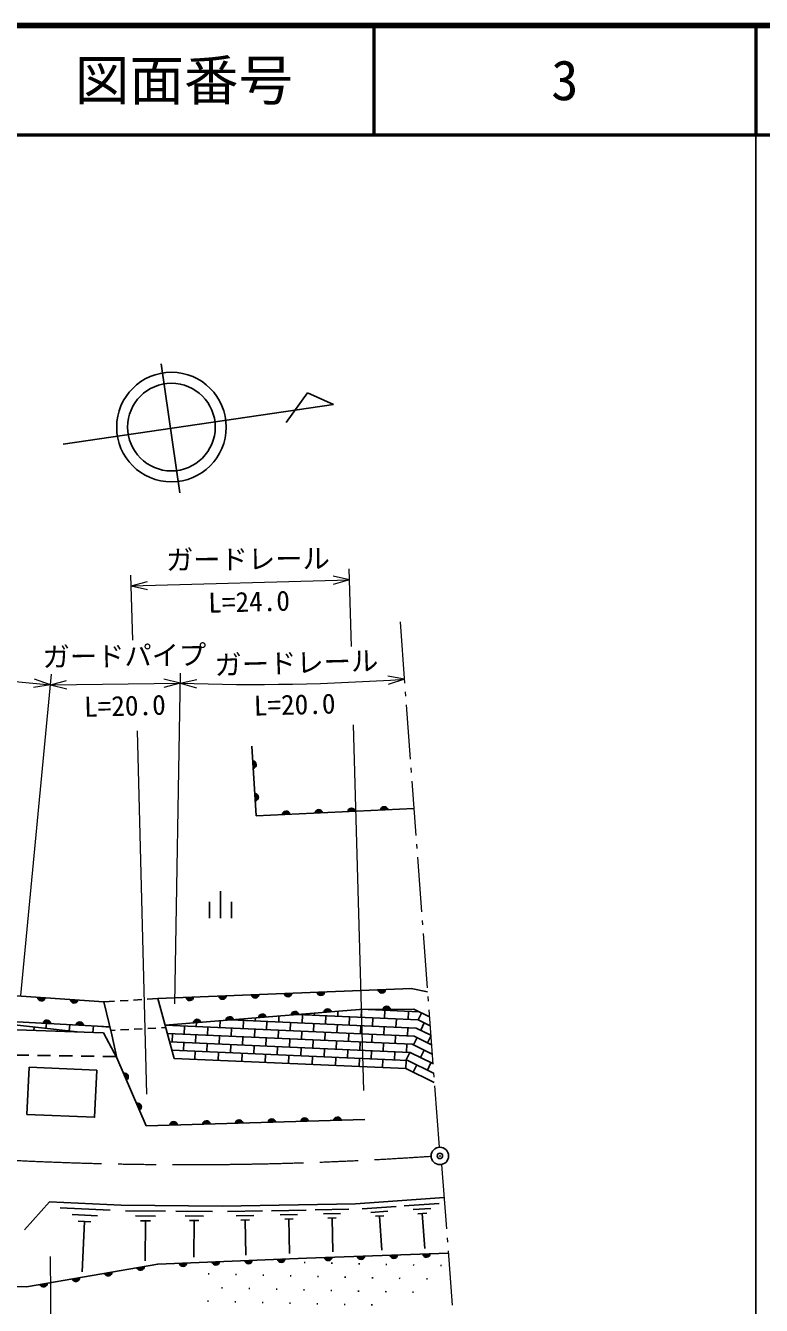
# Model space of a CAD drawing. Units: millimetres, scale not verified. Extents: x 40000 to 680000, y 20000 to 380000.
# Drawn here: x 512116 to 579500, y 262789 to 380000 of the extents above; entities that cross this region are included whole.
import ezdxf
from ezdxf.enums import TextEntityAlignment as Align

# ---------------------------------------------------------------- set-up
doc = ezdxf.new("R2010")
doc.units = ezdxf.units.MM
doc.header["$LTSCALE"] = 1000
doc.header["$PDMODE"] = 32
doc.header["$PDSIZE"] = 500
doc.linetypes.add('CHAIN', pattern=[18.5, 12, -1.5, 3.5, -1.5])
for name, color, linetype, lineweight in [('M-BGD', 7, 'Continuous', 25), ('M-BMK', 2, 'CHAIN', 13), ('M-BMK-HTXT', 7, 'Continuous', 13), ('M-BMK-SRVR', 3, 'Continuous', 25), ('M-STR-HTXT', 7, 'Continuous', 13), ('M-TTL', 2, 'Continuous', 140), ('M-TTL-BAND', 7, 'Continuous', 25), ('M-TTL-LINE', 7, 'Continuous', 50)]:
    doc.layers.add(name, color=color, linetype=linetype, lineweight=lineweight)
doc.layers.add('M-OTRS', color=6, linetype='Continuous')
doc.layers.add('M-TTL-TXT', color=7, linetype='Continuous')
doc.styles.add('ＭＳ ゴシック', font='')
doc.styles.get('ＭＳ ゴシック').set_extended_font_data('MS Gothic')

msp = doc.modelspace()

# ---------------------------------------------------------------- linework, layer by layer
at = {"layer": 'M-BGD'}
for p, q in [((524546, 349029), (526239, 337201)), ((537940, 346369), (535964, 343658)), ((540305, 345292), (537940, 346369)), ((515569, 341672), (540305, 345292)), ((529968, 300742), (529968, 298242)), ((528968, 299742), (528968, 298242)), ((530968, 299742), (530968, 298242)), ((520762, 290680), (521511, 290725)), ((522010, 290755), (522759, 290801)), ((523258, 290831), (524240, 290891)), ((524240, 290891), (525713, 285411)), ((499423, 289781), (516841, 287840)), ((519281, 290589), (520263, 290649)), ((538552, 289349), (538560, 289546)), ((540700, 289255), (540720, 289719)), ((542847, 289160), (542879, 289878)), ((548156, 289676), (543490, 289882)), ((543954, 289862), (543955, 289886)), ((544995, 289065), (545028, 289814)), ((546102, 289767), (546108, 289901)), ((547143, 288970), (547176, 289720)), ((548082, 288929), (548379, 289566)), ((514028, 288616), (513977, 288159)), ((516179, 288500), (516114, 287921)), ((518329, 288385), (518263, 287788)), ((519096, 288343), (519835, 288261)), ((547703, 287444), (524896, 288450)), ((525598, 288419), (525602, 288514)), ((526639, 287623), (526672, 288372)), ((527746, 288325), (527762, 288686)), ((529894, 288230), (529922, 288858)), ((547892, 288187), (530902, 288936)), ((531001, 288932), (531001, 288944)), ((532042, 288135), (532075, 288884)), ((533149, 288837), (533161, 289116)), ((534190, 288040), (534223, 288790)), ((535297, 288742), (535321, 289288)), ((536338, 287946), (536371, 288695)), ((548082, 288929), (536965, 289419)), ((537445, 288647), (537478, 289397)), ((538485, 287851), (538519, 288600)), ((539592, 288553), (539626, 289302)), ((540633, 287756), (540666, 288505)), ((541740, 288458), (541773, 289207)), ((542781, 287661), (542814, 288411)), ((543888, 288363), (543921, 289112)), ((546036, 288268), (546069, 289018)), ((549159, 288401), (548082, 288929)), ((548300, 287987), (548630, 288660)), ((511302, 288042), (519245, 287753)), ((512909, 288278), (512876, 287984)), ((515027, 288042), (515012, 287907)), ((519404, 288327), (519402, 288309)), ((519905, 287964), (520308, 287985)), ((520807, 288012), (521556, 288052)), ((522056, 288078), (522805, 288118)), ((523304, 288144), (524053, 288184)), ((524552, 288211), (524955, 288232)), ((547513, 286702), (525100, 287691)), ((525532, 286921), (525565, 287670)), ((527680, 286826), (527713, 287575)), ((528787, 287528), (528820, 288277)), ((529828, 286731), (529861, 287481)), ((530935, 287433), (530968, 288182)), ((531976, 286636), (532009, 287386)), ((533083, 287338), (533116, 288088)), ((534124, 286542), (534157, 287291)), ((535231, 287244), (535264, 287993)), ((536271, 286447), (536305, 287196)), ((537378, 287149), (537412, 287898)), ((539526, 287054), (539559, 287803)), ((541674, 286959), (541707, 287709)), ((543822, 286865), (543855, 287614)), ((544929, 287566), (544962, 288316)), ((545970, 286770), (546003, 287519)), ((547077, 287472), (547110, 288221)), ((547640, 286640), (547970, 287313)), ((549288, 286667), (547703, 287444)), ((549224, 287534), (547892, 288187)), ((548935, 286840), (549230, 287443)), ((547324, 285959), (525304, 286931)), ((547134, 285217), (525508, 286171)), ((526573, 286124), (526606, 286873)), ((527614, 285327), (527647, 286077)), ((528721, 286029), (528754, 286779)), ((530869, 285935), (530902, 286684)), ((533017, 285840), (533050, 286589)), ((535164, 285745), (535198, 286494)), ((537312, 285650), (537345, 286400)), ((538419, 286352), (538452, 287101)), ((539460, 285556), (539493, 286305)), ((540567, 286257), (540600, 287007)), ((541608, 285461), (541641, 286210)), ((542715, 286163), (542748, 286912)), ((543756, 285366), (543789, 286115)), ((544863, 286068), (544896, 286817)), ((545904, 285271), (545937, 286021)), ((547011, 285973), (547044, 286722)), ((549352, 285800), (547513, 286702)), ((548275, 285493), (548605, 286167)), ((511191, 285709), (512399, 285692)), ((513199, 285681), (514399, 285664)), ((515199, 285653), (516399, 285636)), ((517199, 285625), (518399, 285608)), ((519199, 285597), (520407, 285580)), ((529762, 285233), (529795, 285982)), ((531910, 285138), (531943, 285887)), ((534057, 285043), (534091, 285792)), ((536205, 284948), (536238, 285698)), ((538353, 284854), (538386, 285603)), ((540501, 284759), (540534, 285508)), ((542649, 284664), (542682, 285413)), ((544797, 284569), (544830, 285319)), ((546945, 284475), (546978, 285224)), ((546946, 285225), (547310, 285966)), ((549481, 284067), (547134, 285217)), ((549417, 284934), (547324, 285959)), ((548910, 284347), (549240, 285020)), ((547615, 284146), (547945, 284820)), ((514310, 272280), (512020, 269701)), ((546784, 271910), (550002, 272130)), ((515268, 271732), (519867, 271508)), ((516390, 271101), (518689, 270989)), ((521270, 271456), (524928, 271422)), ((522180, 270990), (524009, 270973)), ((525878, 271413), (529236, 271381)), ((526714, 270985), (528393, 270970)), ((530599, 271382), (533815, 271444)), ((531410, 270996), (533018, 271026)), ((534649, 271460), (537796, 271519)), ((535443, 271081), (537017, 271111)), ((538625, 271535), (541715, 271594)), ((539405, 271164), (540949, 271193)), ((539798, 270785), (540571, 270799)), ((540184, 270792), (540243, 267702)), ((542924, 271646), (546038, 271859)), ((543729, 271310), (545286, 271417)), ((544145, 270947), (544924, 271001)), ((544534, 270974), (544747, 267860)), ((547616, 271563), (549225, 271673)), ((548046, 271188), (548850, 271243)), ((548448, 271216), (548668, 267998)), ((516937, 270498), (518086, 270442)), ((517512, 270470), (517287, 265872)), ((522633, 270528), (523548, 270520)), ((523091, 270524), (523057, 266866)), ((527130, 270561), (527969, 270554)), ((527549, 270558), (527518, 267199)), ((531820, 270601), (532624, 270617)), ((532222, 270609), (532283, 267393)), ((535844, 270695), (536631, 270710)), ((536238, 270703), (536298, 267556)), ((537712, 266718), (537612, 266720)), ((540211, 266661), (540111, 266663)), ((542711, 266604), (542611, 266606)), ((545210, 266547), (545110, 266549)), ((547709, 266489), (547609, 266492)), ((550209, 266432), (550109, 266435)), ((528936, 265668), (528836, 265670)), ((531435, 265611), (531335, 265613)), ((533934, 265554), (533834, 265556)), ((536434, 265497), (536334, 265499)), ((538933, 265440), (538833, 265442)), ((541432, 265383), (541332, 265385)), ((543932, 265325), (543832, 265328)), ((546431, 265268), (546331, 265271)), ((548930, 265211), (548830, 265214)), ((530157, 264390), (530057, 264392)), ((532656, 264333), (532556, 264335)), ((535155, 264276), (535055, 264278)), ((537655, 264218), (537555, 264221)), ((540154, 264161), (540054, 264164)), ((542653, 264104), (542553, 264107)), ((545153, 264047), (545053, 264049)), ((547652, 263990), (547552, 263992)), ((528878, 263169), (528779, 263171)), ((531378, 263112), (531278, 263114)), ((533877, 263054), (533777, 263057)), ((536377, 262997), (536277, 263000)), ((538876, 262940), (538776, 262943)), ((541375, 262883), (541275, 262885)), ((543875, 262826), (543775, 262828))]:
    msp.add_line(p, q, dxfattribs=at)
for points in [[(547684, 308287), (533243, 307634), (532835, 314016)], [(475411, 294757), (498872, 292341), (510835, 291164), (519281, 290589)], [(519824, 288304), (511315, 288762), (499423, 289781), (476584, 292326)], [(524240, 290891), (542060, 291590), (547415, 291803), (548929, 291499)], [(519281, 290589), (520003, 287554), (520465, 285472)], [(549099, 289209), (547680, 289913), (542701, 289876), (524894, 288457)], [(543171, 279809), (523169, 279248), (520465, 285472), (519245, 287753)], [(525713, 285411), (546945, 284475), (549545, 283200)], [(550436, 272661), (542313, 272105), (530115, 271873), (520874, 271959), (514310, 272280)], [(512212, 264505), (524215, 266566), (537844, 267118), (550824, 267573)], [(495616, 264938), (503666, 264709), (512212, 264505)]]:
    msp.add_lwpolyline(points, dxfattribs=at)
msp.add_lwpolyline([(512428, 284601), (518626, 284329), (518437, 280014), (512239, 280286)], close=True, dxfattribs=at)
for radius in [5016, 4013]:
    msp.add_circle((525472, 343230), radius, dxfattribs=at)
for centre, radius, start, end in [((532889, 312319), 354, 282.44927, 84.85445), ((532889, 312319), 283, 284.67331, 82.63041), ((532889, 312319), 212, 288.41964, 78.88409), ((532889, 312319), 142, 296.13137, 71.17236), ((532889, 312319), 100, 306.44903, 60.85469), ((533080, 309325), 354, 282.44927, 84.85445), ((533080, 309325), 283, 284.67331, 82.63041), ((533080, 309325), 212, 288.41964, 78.88409), ((533080, 309325), 142, 296.13137, 71.17236), ((533080, 309325), 100, 306.44903, 60.85469), ((541964, 307975), 354, 11.38661, 173.79179), ((544961, 308110), 354, 11.38661, 173.79179), ((544961, 308110), 283, 13.61065, 171.56775), ((544961, 308110), 212, 17.35697, 167.82142), ((535970, 307704), 354, 11.38661, 173.79179), ((535970, 307704), 283, 13.61065, 171.56775), ((535970, 307704), 212, 17.35697, 167.82142), ((535970, 307704), 142, 25.0687, 160.10969), ((535970, 307704), 100, 35.38637, 149.79203), ((538967, 307839), 354, 11.38661, 173.79179), ((538967, 307839), 283, 13.61065, 171.56775), ((538967, 307839), 212, 17.35697, 167.82142), ((538967, 307839), 142, 25.0687, 160.10969), ((538967, 307839), 100, 35.38637, 149.79203), ((541964, 307975), 283, 13.61065, 171.56775), ((541964, 307975), 212, 17.35697, 167.82142), ((541964, 307975), 142, 25.0687, 160.10969), ((541964, 307975), 100, 35.38637, 149.79203), ((544961, 308110), 142, 25.0687, 160.10969), ((544961, 308110), 100, 35.38637, 149.79203), ((513565, 291032), 354, 184.90679, 347.31196), ((513565, 291032), 283, 187.13083, 345.08793), ((513565, 291032), 212, 190.87715, 341.3416), ((513565, 291032), 142, 198.58888, 333.62987), ((513565, 291032), 100, 208.90654, 323.31221), ((516558, 290829), 354, 184.90679, 347.31196), ((516558, 290829), 283, 187.13083, 345.08793), ((516558, 290829), 212, 190.87715, 341.3416), ((516558, 290829), 142, 198.58888, 333.62987), ((516558, 290829), 100, 208.90654, 323.31221), ((527153, 291060), 354, 191.04214, 353.44732), ((527153, 291060), 283, 193.26618, 351.22328), ((527153, 291060), 212, 197.01251, 347.47696), ((527153, 291060), 142, 204.72424, 339.76523), ((527153, 291060), 100, 215.0419, 329.44756), ((530150, 291177), 354, 191.04214, 353.44732), ((530150, 291177), 283, 193.26618, 351.22328), ((530150, 291177), 212, 197.01251, 347.47696), ((530150, 291177), 142, 204.72424, 339.76523), ((530150, 291177), 100, 215.0419, 329.44756), ((533148, 291295), 354, 191.04214, 353.44732), ((533148, 291295), 283, 193.26618, 351.22328), ((533148, 291295), 212, 197.01251, 347.47696), ((533148, 291295), 142, 204.72424, 339.76523), ((533148, 291295), 100, 215.0419, 329.44756), ((536146, 291412), 354, 191.04214, 353.44732), ((536146, 291412), 283, 193.26618, 351.22328), ((536146, 291412), 212, 197.01251, 347.47696), ((536146, 291412), 142, 204.72424, 339.76523), ((536146, 291412), 100, 215.0419, 329.44756), ((539143, 291530), 354, 191.04214, 353.44732), ((539143, 291530), 283, 193.26618, 351.22328), ((539143, 291530), 212, 197.01251, 347.47696), ((539143, 291530), 142, 204.72424, 339.76523), ((539143, 291530), 100, 215.0419, 329.44756), ((544735, 291750), 354, 191.07827, 353.48344), ((544735, 291750), 283, 193.3023, 351.2594), ((544735, 291750), 212, 197.04863, 347.51308), ((544735, 291750), 142, 204.76036, 339.80135), ((544735, 291750), 100, 215.07802, 329.48369), ((536792, 289351), 354, 13.35453, 175.75971), ((536792, 289351), 283, 15.57857, 173.53567), ((536792, 289351), 212, 19.3249, 169.78935), ((539783, 289590), 354, 13.35453, 175.75971), ((539783, 289590), 283, 15.57857, 173.53567), ((539783, 289590), 212, 19.3249, 169.78935), ((539783, 289590), 142, 27.03663, 162.07762), ((539783, 289590), 100, 37.35429, 151.75995), ((545191, 289840), 354, 9.21192, 171.6171), ((545191, 289840), 283, 11.43596, 169.39306), ((545191, 289840), 212, 15.18229, 165.64674), ((545191, 289840), 142, 22.89402, 157.93501), ((545191, 289840), 100, 33.21168, 147.61734), ((514069, 288560), 354, 5.71607, 168.12124), ((514069, 288560), 283, 7.9401, 165.8972), ((514069, 288560), 212, 11.68643, 162.15088), ((514069, 288560), 142, 19.39816, 154.43915), ((514069, 288560), 100, 29.71582, 144.12149), ((517065, 288399), 354, 5.71607, 168.12124), ((517065, 288399), 283, 7.9401, 165.8972), ((517065, 288399), 212, 11.68643, 162.15088), ((517065, 288399), 142, 19.39816, 154.43915), ((517065, 288399), 100, 29.71582, 144.12149), ((527821, 288636), 354, 13.35453, 175.75971), ((527821, 288636), 283, 15.57857, 173.53567), ((527821, 288636), 212, 19.3249, 169.78935), ((527821, 288636), 142, 27.03663, 162.07762), ((527821, 288636), 100, 37.35429, 151.75995), ((530811, 288875), 354, 13.35453, 175.75971), ((530811, 288875), 283, 15.57857, 173.53567), ((530811, 288875), 212, 19.3249, 169.78935), ((530811, 288875), 142, 27.03663, 162.07762), ((530811, 288875), 100, 37.35429, 151.75995), ((533802, 289113), 354, 13.35453, 175.75971), ((533802, 289113), 283, 15.57857, 173.53567), ((533802, 289113), 212, 19.3249, 169.78935), ((533802, 289113), 142, 27.03663, 162.07762), ((533802, 289113), 100, 37.35429, 151.75995), ((536792, 289351), 142, 27.03663, 162.07762), ((536792, 289351), 100, 37.35429, 151.75995), ((521170, 283714), 354, 302.28115, 104.68633), ((521170, 283714), 283, 304.50519, 102.46229), ((521170, 283714), 212, 308.25152, 98.71597), ((521170, 283714), 142, 315.96325, 91.00424), ((521170, 283714), 100, 326.28091, 80.68657), ((522365, 280963), 354, 302.28115, 104.68633), ((522365, 280963), 283, 304.50519, 102.46229), ((522365, 280963), 212, 308.25152, 98.71597), ((522365, 280963), 142, 315.96325, 91.00424), ((522365, 280963), 100, 326.28091, 80.68657), ((525675, 279264), 354, 10.40224, 172.80741), ((525675, 279264), 283, 12.62627, 170.58338), ((525675, 279264), 212, 16.3726, 166.83705), ((525675, 279264), 142, 24.08433, 159.12532), ((525675, 279264), 100, 34.40199, 148.80766), ((528674, 279348), 354, 10.40224, 172.80741), ((528674, 279348), 283, 12.62627, 170.58338), ((528674, 279348), 212, 16.3726, 166.83705), ((528674, 279348), 142, 24.08433, 159.12532), ((528674, 279348), 100, 34.40199, 148.80766), ((531672, 279432), 354, 10.40224, 172.80741), ((531672, 279432), 283, 12.62627, 170.58338), ((531672, 279432), 212, 16.3726, 166.83705), ((531672, 279432), 142, 24.08433, 159.12532), ((531672, 279432), 100, 34.40199, 148.80766), ((534671, 279516), 354, 10.40224, 172.80741), ((534671, 279516), 283, 12.62627, 170.58338), ((534671, 279516), 212, 16.3726, 166.83705), ((534671, 279516), 142, 24.08433, 159.12532), ((534671, 279516), 100, 34.40199, 148.80766), ((537670, 279600), 354, 10.40224, 172.80741), ((537670, 279600), 283, 12.62627, 170.58338), ((537670, 279600), 212, 16.3726, 166.83705), ((537670, 279600), 142, 24.08433, 159.12532), ((537670, 279600), 100, 34.40199, 148.80766), ((540669, 279684), 354, 10.40224, 172.80741), ((540669, 279684), 283, 12.62627, 170.58338), ((540669, 279684), 212, 16.3726, 166.83705), ((540669, 279684), 142, 24.08433, 159.12532), ((540669, 279684), 100, 34.40199, 148.80766), ((542833, 267347), 354, 190.80632, 353.2115), ((542833, 267347), 283, 193.03036, 350.98746), ((542833, 267347), 212, 196.77669, 347.24114), ((542833, 267347), 142, 204.48842, 339.52941), ((542833, 267347), 100, 214.80608, 329.21174), ((545831, 267452), 354, 190.80632, 353.2115), ((545831, 267452), 283, 193.03036, 350.98746), ((545831, 267452), 212, 196.77669, 347.24114), ((545831, 267452), 142, 204.48842, 339.52941), ((545831, 267452), 100, 214.80608, 329.21174), ((548829, 267557), 354, 190.80632, 353.2115), ((548829, 267557), 283, 193.03036, 350.98746), ((548829, 267557), 212, 196.77669, 347.24114), ((548829, 267557), 142, 204.48842, 339.52941), ((548829, 267557), 100, 214.80608, 329.21174), ((522639, 266350), 354, 198.53838, 0.94356), ((522639, 266350), 283, 200.76242, 358.71952), ((522639, 266350), 212, 204.50875, 354.97319), ((522639, 266350), 142, 212.22048, 347.26146), ((522639, 266350), 100, 222.53814, 336.9438), ((526531, 266714), 354, 191.11826, 353.52344), ((526531, 266714), 283, 193.3423, 351.2994), ((526531, 266714), 212, 197.08863, 347.55307), ((526531, 266714), 142, 204.80036, 339.84134), ((526531, 266714), 100, 215.11802, 329.52368), ((529529, 266835), 354, 191.11826, 353.52344), ((529529, 266835), 283, 193.3423, 351.2994), ((529529, 266835), 212, 197.08863, 347.55307), ((529529, 266835), 142, 204.80036, 339.84134), ((529529, 266835), 100, 215.11802, 329.52368), ((532526, 266957), 354, 191.11826, 353.52344), ((532526, 266957), 283, 193.3423, 351.2994), ((532526, 266957), 212, 197.08863, 347.55307), ((532526, 266957), 142, 204.80036, 339.84134), ((532526, 266957), 100, 215.11802, 329.52368), ((535524, 267078), 354, 191.11826, 353.52344), ((535524, 267078), 283, 193.3423, 351.2994), ((535524, 267078), 212, 197.08863, 347.55307), ((535524, 267078), 142, 204.80036, 339.84134), ((535524, 267078), 100, 215.11802, 329.52368), ((539835, 267242), 354, 190.80632, 353.2115), ((539835, 267242), 283, 193.03036, 350.98746), ((539835, 267242), 212, 196.77669, 347.24114), ((539835, 267242), 142, 204.48842, 339.52941), ((539835, 267242), 100, 214.80608, 329.21174), ((516726, 265335), 354, 198.53838, 0.94356), ((516726, 265335), 283, 200.76242, 358.71952), ((516726, 265335), 212, 204.50875, 354.97319), ((516726, 265335), 142, 212.22048, 347.26146), ((516726, 265335), 100, 222.53814, 336.9438), ((519683, 265842), 354, 198.53838, 0.94356), ((519683, 265842), 283, 200.76242, 358.71952), ((519683, 265842), 212, 204.50875, 354.97319), ((519683, 265842), 142, 212.22048, 347.26146), ((519683, 265842), 100, 222.53814, 336.9438), ((513769, 264827), 354, 198.53838, 0.94356), ((513769, 264827), 283, 200.76242, 358.71952), ((513769, 264827), 212, 204.50875, 354.97319), ((513769, 264827), 142, 212.22048, 347.26146), ((513769, 264827), 100, 222.53814, 336.9438)]:
    msp.add_arc(centre, radius, start, end, dxfattribs=at)
at = {"layer": 'M-BMK'}
msp.add_arc((526947, 598278), 322593, 263.18535, 273.96486, dxfattribs=at)
at = {"layer": 'M-BMK-HTXT'}
for p, q in [((546414, 325396), (546830, 319786)), ((546889, 318988), (546919, 318589)), ((546978, 317792), (547348, 312805)), ((547407, 312008), (547437, 311609)), ((547496, 310811), (547866, 305825)), ((547926, 305027), (547955, 304628)), ((548014, 303830), (548384, 298844)), ((548444, 298046), (548473, 297647)), ((548532, 296849), (548902, 291863)), ((548962, 291065), (548991, 290666)), ((549050, 289868), (549420, 284882)), ((549480, 284084), (549509, 283685)), ((549568, 282888), (549985, 277277)), ((550204, 275695), (550655, 269787)), ((550716, 268989), (550746, 268590)), ((550807, 267792), (551187, 262807))]:
    msp.add_line(p, q, dxfattribs=at)
at = {"layer": 'M-BMK-SRVR'}
msp.add_circle((550053, 276480), 800, dxfattribs=at)
at = {"layer": 'M-OTRS'}
msp.add_point((550053, 276480), dxfattribs=at)
at = {"layer": 'M-STR-HTXT'}
for p, q in [((521923, 323718), (521756, 329679)), ((541786, 329239), (540277, 329572)), ((541958, 323125), (541758, 330239)), ((521784, 328679), (541786, 329239)), ((521784, 328679), (523273, 329096)), ((521784, 328679), (523294, 328346)), ((541786, 329239), (540298, 328823)), ((487459, 322169), (514382, 319617)), ((511686, 291181), (514477, 320612)), ((514382, 319617), (512924, 320131)), ((514382, 319617), (515877, 320011)), ((526284, 319773), (524779, 320128)), ((525796, 290411), (526299, 320706)), ((526284, 319773), (527795, 320098)), ((546803, 320146), (545281, 320416)), ((546803, 320146), (545333, 319668)), ((514382, 319617), (512853, 319385)), ((514382, 319617), (526284, 319773)), ((514382, 319617), (515887, 319261)), ((526284, 319773), (524789, 319378)), ((526284, 319773), (527770, 319348)), ((523229, 282122), (522369, 315404)), ((543097, 282457), (542159, 315947)), ((514362, 267280), (514722, 233226))]:
    msp.add_line(p, q, dxfattribs=at)
msp.add_arc((532928, 518557), 198895, 268.08576, 274.0005, dxfattribs=at)
at = {"layer": 'M-TTL'}
msp.add_line((680000, 380000), (40000, 380000), dxfattribs=at)
at = {"layer": 'M-TTL-BAND'}
msp.add_line((579000, 20000), (579000, 370000), dxfattribs=at)
at = {"layer": 'M-TTL-LINE'}
for p, q in [((543997, 380000), (543997, 370000)), ((579000, 380000), (579000, 370000)), ((40000, 370000), (680000, 370000))]:
    msp.add_line(p, q, dxfattribs=at)

# ---------------------------------------------------------------- texts
at = {"layer": 'M-STR-HTXT', "style": 'ＭＳ ゴシック'}
for s, rotation, p in [('ガードレール', 0.553, (532491, 329671)), (' L=24.0', 1.554, (531998, 325757)), ('ガードパイプ', 0.816, (521186, 320814)), ('ガードレール', 1.605, (536957, 320178)), (' L=20.0', 1.605, (520627, 316224)), (' L=20.0', 1.605, (536171, 316336))]:
    msp.add_text(s, height=1833, rotation=rotation, dxfattribs=at).set_placement(p, align=Align.BOTTOM_CENTER)
at = {"layer": 'M-TTL-TXT', "style": 'ＭＳ ゴシック'}
for s, p in [('図面番号', (526622, 375000)), ('3', (561497, 375000))]:
    msp.add_text(s, height=3666, dxfattribs=at).set_placement(p, align=Align.MIDDLE_CENTER)

doc.saveas('drawing.dxf')
